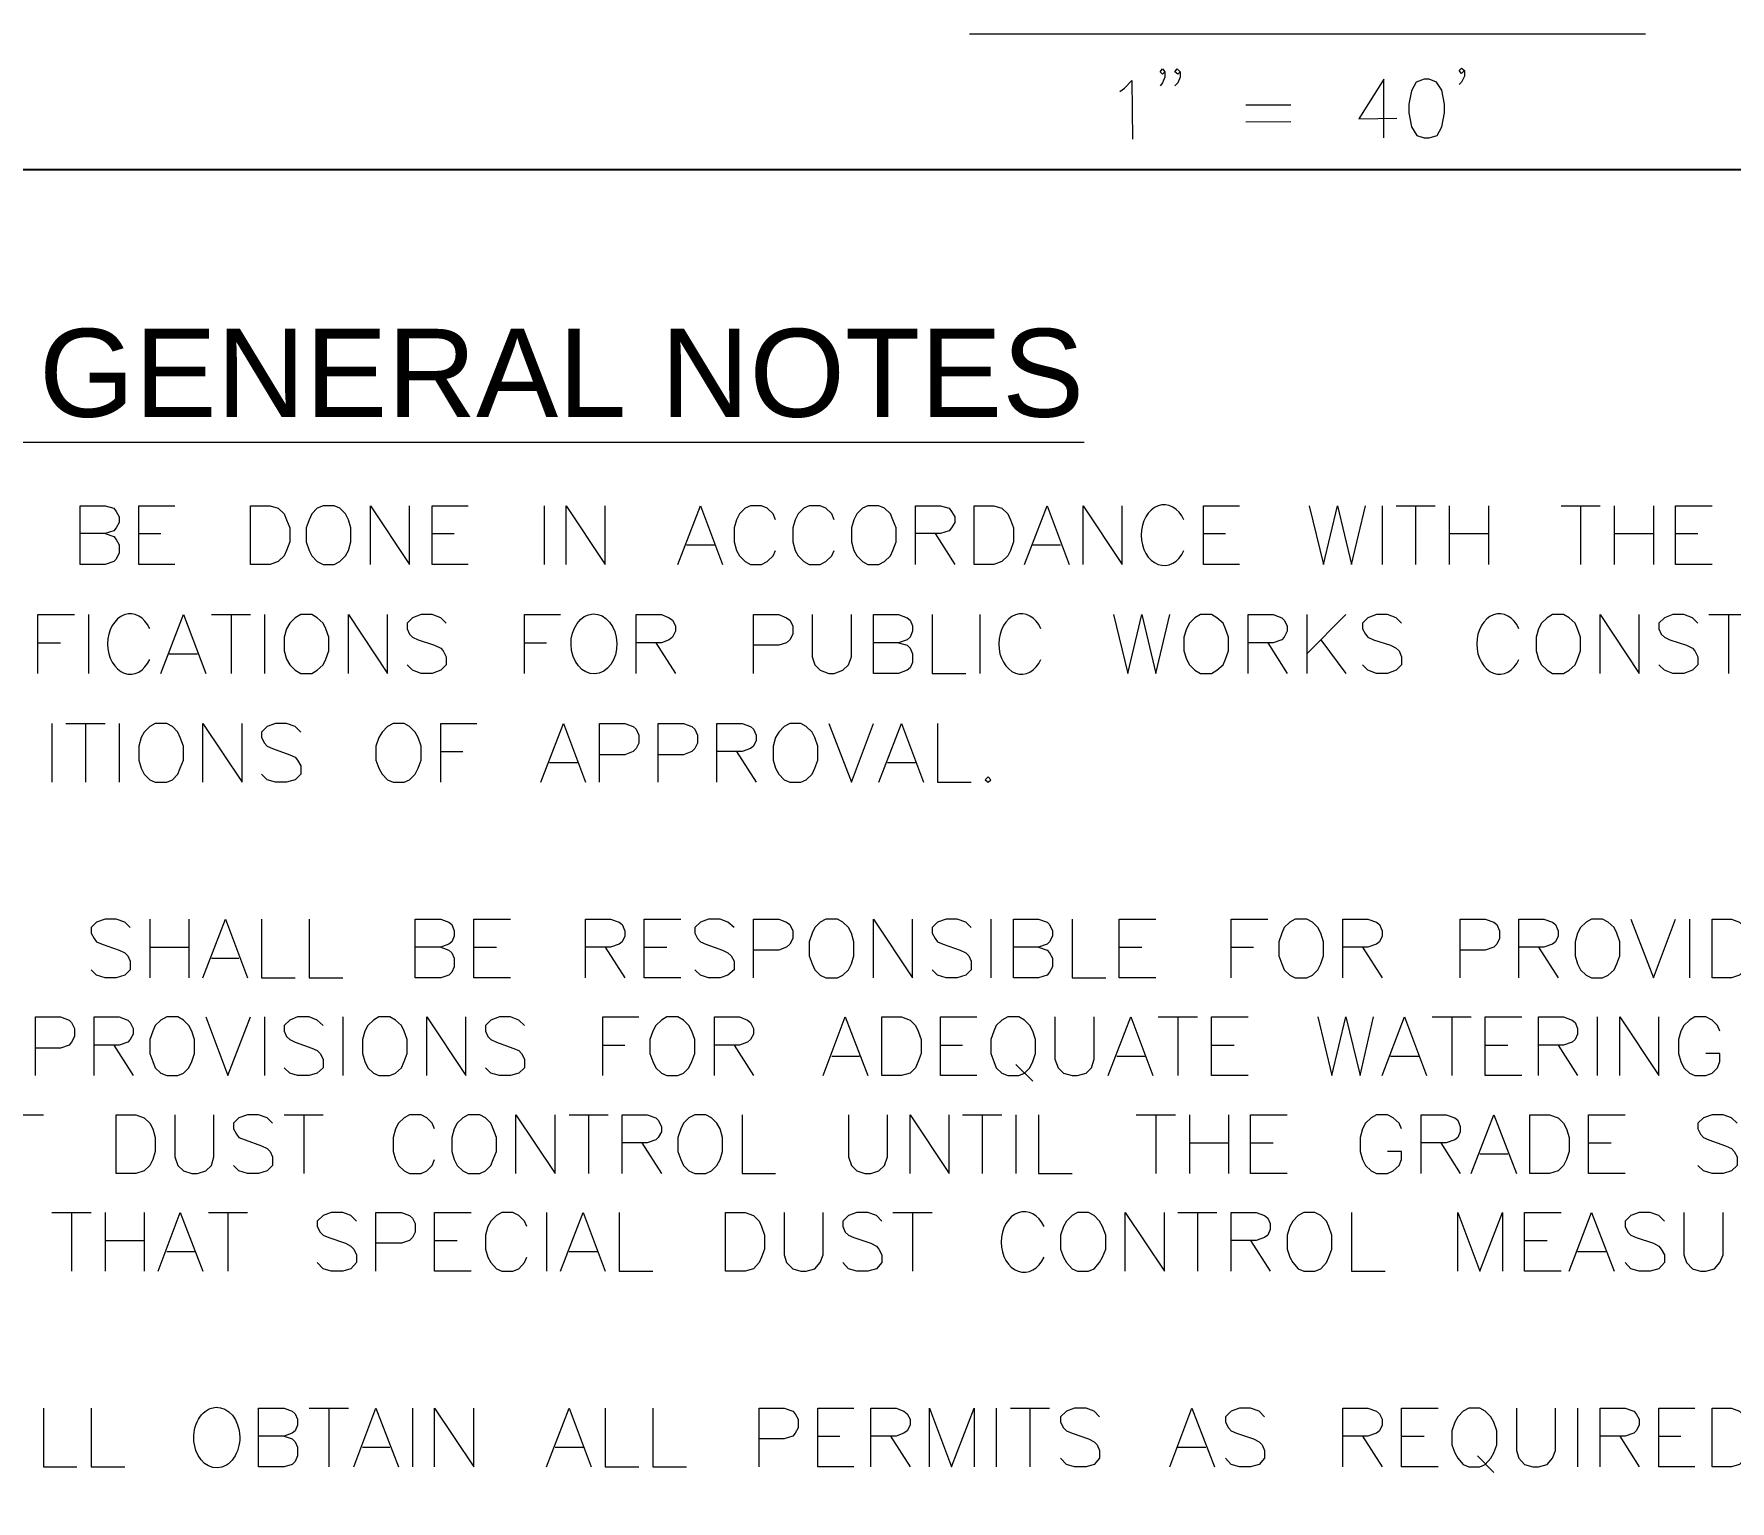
# Model space of a CAD drawing. Header units: millimetres. Extents: x -419 to 20046, y -14642 to 2638.
# Drawn here: x 3711.278 to 3713.591, y 925.466 to 927.467 of the extents above; entities that cross this region are included whole.
import ezdxf

# ---------------------------------------------------------------- set-up
doc = ezdxf.new("R2010")
doc.units = ezdxf.units.MM
for name, color, linetype in [('PDF10_---- NOTES', 7, 'Continuous'), ('PDF10_----TX03', 7, 'Continuous'), ('PDF10_TEXT', 7, 'Continuous'), ('PDF10_VICINITY MAP', 7, 'Continuous')]:
    doc.layers.add(name, color=color, linetype=linetype)
doc.styles.add('PDF Arial', font='arial.ttf')

msp = doc.modelspace()

# ---------------------------------------------------------------- linework, layer by layer
at = {"color": 1}
msp.add_lwpolyline([(3717.4272, 913.7269), (3709.8049, 913.7269), (3709.8049, 927.2815), (3717.4272, 927.2815)], close=True, dxfattribs=at)
at = {"layer": 'PDF10_---- NOTES', "lineweight": 20}
for points in [[(3712.5539, 927.4665), (3713.4757, 927.4665)], [(3709.972, 926.9098), (3712.7106, 926.9098)]]:
    msp.add_lwpolyline(points, dxfattribs=at)
at = {"layer": 'PDF10_----TX03', "lineweight": 20}
for points in [[(3711.3755, 926.7856), (3711.3872, 926.7815), (3711.3905, 926.7773), (3711.3947, 926.7698), (3711.3947, 926.759), (3711.3905, 926.7506), (3711.3872, 926.7473), (3711.3755, 926.7431), (3711.3413, 926.7431), (3711.3413, 926.8231), (3711.3755, 926.8231), (3711.3872, 926.8198), (3711.3905, 926.8156), (3711.3947, 926.8081), (3711.3947, 926.8006), (3711.3905, 926.7931), (3711.3872, 926.789), (3711.3755, 926.7856), (3711.3413, 926.7856)], [(3711.4705, 926.7431), (3711.4213, 926.7431), (3711.4213, 926.8231), (3711.4705, 926.8231)], [(3711.7372, 926.7431), (3711.7372, 926.8231), (3711.7905, 926.7431), (3711.7905, 926.8231)], [(3711.8705, 926.7431), (3711.8214, 926.7431), (3711.8214, 926.8231), (3711.8705, 926.8231)], [(3711.9739, 926.8231), (3711.9739, 926.7431)], [(3712.0039, 926.7431), (3712.0039, 926.8231), (3712.0572, 926.7431), (3712.0572, 926.8231)], [(3712.1564, 926.7431), (3712.1872, 926.8231), (3712.2172, 926.7431)], [(3712.2897, 926.804), (3712.2864, 926.8123), (3712.2781, 926.8198), (3712.2706, 926.8231), (3712.2556, 926.8231), (3712.2481, 926.8198), (3712.2406, 926.8123), (3712.2364, 926.804), (3712.2331, 926.7931), (3712.2331, 926.774), (3712.2364, 926.7623), (3712.2406, 926.7548), (3712.2481, 926.7473), (3712.2556, 926.7431), (3712.2706, 926.7431), (3712.2781, 926.7473), (3712.2864, 926.7548), (3712.2897, 926.7623)], [(3712.3697, 926.804), (3712.3664, 926.8123), (3712.3581, 926.8198), (3712.3506, 926.8231), (3712.3356, 926.8231), (3712.3281, 926.8198), (3712.3206, 926.8123), (3712.3164, 926.804), (3712.3131, 926.7931), (3712.3131, 926.774), (3712.3164, 926.7623), (3712.3206, 926.7548), (3712.3281, 926.7473), (3712.3356, 926.7431), (3712.3506, 926.7431), (3712.3581, 926.7473), (3712.3664, 926.7548), (3712.3697, 926.7623)], [(3712.4806, 926.7431), (3712.4806, 926.8231), (3712.5147, 926.8231), (3712.5264, 926.8198), (3712.5297, 926.8156), (3712.5339, 926.8081), (3712.5339, 926.8006), (3712.5297, 926.7931), (3712.5264, 926.789), (3712.5147, 926.7856), (3712.4806, 926.7856)], [(3712.6289, 926.7431), (3712.6598, 926.8231), (3712.6898, 926.7431)], [(3712.7089, 926.7431), (3712.7089, 926.8231), (3712.7623, 926.7431), (3712.7623, 926.8231)], [(3712.9223, 926.7431), (3712.8731, 926.7431), (3712.8731, 926.8231), (3712.9223, 926.8231)], [(3713.0173, 926.8231), (3713.0365, 926.7431), (3713.0556, 926.8231), (3713.0748, 926.7431), (3713.094, 926.8231)], [(3713.1165, 926.8231), (3713.1165, 926.7431)], [(3713.1356, 926.8231), (3713.189, 926.8231)], [(3713.1623, 926.8231), (3713.1623, 926.7431)], [(3713.2081, 926.8231), (3713.2081, 926.7431)], [(3713.2615, 926.8231), (3713.2615, 926.7431)], [(3713.3606, 926.8231), (3713.414, 926.8231)], [(3713.3873, 926.8231), (3713.3873, 926.7431)], [(3713.4332, 926.8231), (3713.4332, 926.7431)], [(3713.4865, 926.8231), (3713.4865, 926.7431)], [(3713.5665, 926.7431), (3713.5165, 926.7431), (3713.5165, 926.8231), (3713.5665, 926.8231)], [(3711.4213, 926.7856), (3711.4513, 926.7856)], [(3711.8214, 926.7856), (3711.8514, 926.7856)], [(3712.5072, 926.7856), (3712.5339, 926.7431)], [(3712.8731, 926.7856), (3712.9031, 926.7856)], [(3713.2081, 926.7856), (3713.2615, 926.7856)], [(3713.4332, 926.7856), (3713.4865, 926.7856)], [(3713.5165, 926.7856), (3713.5473, 926.7856)], [(3712.168, 926.7698), (3712.2064, 926.7698)], [(3712.6406, 926.7698), (3712.6781, 926.7698)], [(3711.2838, 926.5948), (3711.2838, 926.6748), (3711.3338, 926.6748)], [(3711.353, 926.6748), (3711.353, 926.5948)], [(3711.4513, 926.5948), (3711.4822, 926.6748), (3711.513, 926.5948)], [(3711.5205, 926.6748), (3711.5738, 926.6748)], [(3711.5472, 926.6748), (3711.5472, 926.5948)], [(3711.593, 926.6748), (3711.593, 926.5948)], [(3711.7072, 926.5948), (3711.7072, 926.6748), (3711.7605, 926.5948), (3711.7605, 926.6748)], [(3711.8405, 926.6631), (3711.833, 926.6706), (3711.8214, 926.6748), (3711.8064, 926.6748), (3711.7947, 926.6706), (3711.7872, 926.6631), (3711.7872, 926.6556), (3711.7905, 926.6481), (3711.7947, 926.644), (3711.8022, 926.6406), (3711.8247, 926.6331), (3711.833, 926.629), (3711.8364, 926.6256), (3711.8405, 926.6173), (3711.8405, 926.6065), (3711.833, 926.599), (3711.8214, 926.5948), (3711.8064, 926.5948), (3711.7947, 926.599), (3711.7872, 926.6065)], [(3711.9472, 926.5948), (3711.9472, 926.6748), (3711.9964, 926.6748)], [(3712.0997, 926.5948), (3712.0997, 926.6748), (3712.1339, 926.6748), (3712.1447, 926.6706), (3712.1489, 926.6673), (3712.153, 926.6598), (3712.153, 926.6523), (3712.1489, 926.644), (3712.1447, 926.6406), (3712.1339, 926.6365), (3712.0997, 926.6365)], [(3712.2597, 926.5948), (3712.2597, 926.6748), (3712.2939, 926.6748), (3712.3047, 926.6706), (3712.3089, 926.6673), (3712.3131, 926.6598), (3712.3131, 926.6481), (3712.3089, 926.6406), (3712.3047, 926.6365), (3712.2939, 926.6331), (3712.2597, 926.6331)], [(3712.3397, 926.6748), (3712.3397, 926.6173), (3712.3431, 926.6065), (3712.3506, 926.599), (3712.3622, 926.5948), (3712.3697, 926.5948), (3712.3814, 926.599), (3712.3889, 926.6065), (3712.3931, 926.6173), (3712.3931, 926.6748)], [(3712.4572, 926.6365), (3712.4689, 926.6331), (3712.4731, 926.629), (3712.4764, 926.6215), (3712.4764, 926.6098), (3712.4731, 926.6023), (3712.4689, 926.599), (3712.4572, 926.5948), (3712.4231, 926.5948), (3712.4231, 926.6748), (3712.4572, 926.6748), (3712.4689, 926.6706), (3712.4731, 926.6673), (3712.4764, 926.6598), (3712.4764, 926.6523), (3712.4731, 926.644), (3712.4689, 926.6406), (3712.4572, 926.6365), (3712.4231, 926.6365)], [(3712.5031, 926.6748), (3712.5031, 926.5948), (3712.5489, 926.5948)], [(3712.5681, 926.6748), (3712.5681, 926.5948)], [(3712.7506, 926.6748), (3712.7698, 926.5948), (3712.7889, 926.6748), (3712.8081, 926.5948), (3712.8273, 926.6748)], [(3712.9339, 926.5948), (3712.9339, 926.6748), (3712.9681, 926.6748), (3712.9798, 926.6706), (3712.9831, 926.6673), (3712.9873, 926.6598), (3712.9873, 926.6523), (3712.9831, 926.644), (3712.9798, 926.6406), (3712.9681, 926.6365), (3712.9339, 926.6365)], [(3713.014, 926.6748), (3713.014, 926.5948)], [(3713.0673, 926.6748), (3713.014, 926.6215)], [(3713.1431, 926.6631), (3713.1356, 926.6706), (3713.124, 926.6748), (3713.109, 926.6748), (3713.0973, 926.6706), (3713.0898, 926.6631), (3713.0898, 926.6556), (3713.094, 926.6481), (3713.0973, 926.644), (3713.1048, 926.6406), (3713.1281, 926.6331), (3713.1356, 926.629), (3713.1398, 926.6256), (3713.1431, 926.6173), (3713.1431, 926.6065), (3713.1356, 926.599), (3713.124, 926.5948), (3713.109, 926.5948), (3713.0973, 926.599), (3713.0898, 926.6065)], [(3713.414, 926.5948), (3713.414, 926.6748), (3713.4673, 926.5948), (3713.4673, 926.6748)], [(3713.5473, 926.6631), (3713.5398, 926.6706), (3713.5282, 926.6748), (3713.5132, 926.6748), (3713.5015, 926.6706), (3713.494, 926.6631), (3713.494, 926.6556), (3713.4973, 926.6481), (3713.5015, 926.644), (3713.509, 926.6406), (3713.5315, 926.6331), (3713.5398, 926.629), (3713.5432, 926.6256), (3713.5473, 926.6173), (3713.5473, 926.6065), (3713.5398, 926.599), (3713.5282, 926.5948), (3713.5132, 926.5948), (3713.5015, 926.599), (3713.494, 926.6065)], [(3713.5623, 926.6748), (3713.6157, 926.6748)], [(3713.589, 926.6748), (3713.589, 926.5948)], [(3711.2838, 926.6365), (3711.3146, 926.6365)], [(3711.9472, 926.6365), (3711.9772, 926.6365)], [(3712.1264, 926.6365), (3712.153, 926.5948)], [(3712.9606, 926.6365), (3712.9873, 926.5948)], [(3713.0331, 926.6406), (3713.0673, 926.5948)], [(3711.463, 926.6215), (3711.5013, 926.6215)], [(3711.303, 926.5264), (3711.303, 926.4464)], [(3711.3221, 926.5264), (3711.3755, 926.5264)], [(3711.3488, 926.5264), (3711.3488, 926.4464)], [(3711.3947, 926.5264), (3711.3947, 926.4464)], [(3711.5088, 926.4464), (3711.5088, 926.5264), (3711.5622, 926.4464), (3711.5622, 926.5264)], [(3711.6422, 926.5148), (3711.6347, 926.5223), (3711.623, 926.5264), (3711.608, 926.5264), (3711.5963, 926.5223), (3711.5888, 926.5148), (3711.5888, 926.5073), (3711.593, 926.4998), (3711.5963, 926.4956), (3711.6038, 926.4923), (3711.6272, 926.4839), (3711.6347, 926.4806), (3711.638, 926.4764), (3711.6422, 926.4689), (3711.6422, 926.4573), (3711.6347, 926.4498), (3711.623, 926.4464), (3711.608, 926.4464), (3711.5963, 926.4498), (3711.5888, 926.4573)], [(3711.833, 926.4464), (3711.833, 926.5264), (3711.8822, 926.5264)], [(3711.9697, 926.4464), (3712.0005, 926.5264), (3712.0305, 926.4464)], [(3712.0497, 926.4464), (3712.0497, 926.5264), (3712.0839, 926.5264), (3712.0955, 926.5223), (3712.0997, 926.5189), (3712.103, 926.5106), (3712.103, 926.4998), (3712.0997, 926.4923), (3712.0955, 926.4881), (3712.0839, 926.4839), (3712.0497, 926.4839)], [(3712.1297, 926.4464), (3712.1297, 926.5264), (3712.1639, 926.5264), (3712.1756, 926.5223), (3712.1797, 926.5189), (3712.1831, 926.5106), (3712.1831, 926.4998), (3712.1797, 926.4923), (3712.1756, 926.4881), (3712.1639, 926.4839), (3712.1297, 926.4839)], [(3712.2097, 926.4464), (3712.2097, 926.5264), (3712.2439, 926.5264), (3712.2556, 926.5223), (3712.2597, 926.5189), (3712.2631, 926.5106), (3712.2631, 926.5031), (3712.2597, 926.4956), (3712.2556, 926.4923), (3712.2439, 926.4881), (3712.2097, 926.4881)], [(3712.3622, 926.5264), (3712.3931, 926.4464), (3712.4231, 926.5264)], [(3712.4306, 926.4464), (3712.4614, 926.5264), (3712.4914, 926.4464)], [(3712.5106, 926.5264), (3712.5106, 926.4464), (3712.5564, 926.4464)], [(3711.833, 926.4881), (3711.863, 926.4881)], [(3712.2364, 926.4881), (3712.2631, 926.4464)], [(3711.9814, 926.4731), (3712.0197, 926.4731)], [(3712.4422, 926.4731), (3712.4806, 926.4731)], [(3711.4097, 926.2481), (3711.4022, 926.2556), (3711.3905, 926.2598), (3711.3755, 926.2598), (3711.3638, 926.2556), (3711.3563, 926.2481), (3711.3563, 926.2406), (3711.3605, 926.2331), (3711.3638, 926.2289), (3711.3713, 926.2256), (3711.3947, 926.2173), (3711.4022, 926.2139), (3711.4063, 926.2098), (3711.4097, 926.2023), (3711.4097, 926.1906), (3711.4022, 926.1831), (3711.3905, 926.1798), (3711.3755, 926.1798), (3711.3638, 926.1831), (3711.3563, 926.1906)], [(3711.4363, 926.2598), (3711.4363, 926.1798)], [(3711.4897, 926.2598), (3711.4897, 926.1798)], [(3711.5088, 926.1798), (3711.5397, 926.2598), (3711.5697, 926.1798)], [(3711.5888, 926.2598), (3711.5888, 926.1798), (3711.6347, 926.1798)], [(3711.6538, 926.2598), (3711.6538, 926.1798), (3711.6997, 926.1798)], [(3711.833, 926.2214), (3711.8439, 926.2173), (3711.848, 926.2139), (3711.8514, 926.2064), (3711.8514, 926.1948), (3711.848, 926.1873), (3711.8439, 926.1831), (3711.833, 926.1798), (3711.798, 926.1798), (3711.798, 926.2598), (3711.833, 926.2598), (3711.8439, 926.2556), (3711.848, 926.2523), (3711.8514, 926.2439), (3711.8514, 926.2364), (3711.848, 926.2289), (3711.8439, 926.2256), (3711.833, 926.2214), (3711.798, 926.2214)], [(3711.928, 926.1798), (3711.878, 926.1798), (3711.878, 926.2598), (3711.928, 926.2598)], [(3712.0305, 926.1798), (3712.0305, 926.2598), (3712.0647, 926.2598), (3712.0764, 926.2556), (3712.0805, 926.2523), (3712.0839, 926.2439), (3712.0839, 926.2364), (3712.0805, 926.2289), (3712.0764, 926.2256), (3712.0647, 926.2214), (3712.0305, 926.2214)], [(3712.1605, 926.1798), (3712.1105, 926.1798), (3712.1105, 926.2598), (3712.1605, 926.2598)], [(3712.2331, 926.2481), (3712.2247, 926.2556), (3712.2139, 926.2598), (3712.1981, 926.2598), (3712.1872, 926.2556), (3712.1797, 926.2481), (3712.1797, 926.2406), (3712.1831, 926.2331), (3712.1872, 926.2289), (3712.1947, 926.2256), (3712.2172, 926.2173), (3712.2247, 926.2139), (3712.2289, 926.2098), (3712.2331, 926.2023), (3712.2331, 926.1906), (3712.2247, 926.1831), (3712.2139, 926.1798), (3712.1981, 926.1798), (3712.1872, 926.1831), (3712.1797, 926.1906)], [(3712.2597, 926.1798), (3712.2597, 926.2598), (3712.2939, 926.2598), (3712.3047, 926.2556), (3712.3089, 926.2523), (3712.3131, 926.2439), (3712.3131, 926.2331), (3712.3089, 926.2256), (3712.3047, 926.2214), (3712.2939, 926.2173), (3712.2597, 926.2173)], [(3712.4231, 926.1798), (3712.4231, 926.2598), (3712.4764, 926.1798), (3712.4764, 926.2598)], [(3712.5564, 926.2481), (3712.5489, 926.2556), (3712.5372, 926.2598), (3712.5222, 926.2598), (3712.5106, 926.2556), (3712.5031, 926.2481), (3712.5031, 926.2406), (3712.5072, 926.2331), (3712.5106, 926.2289), (3712.5181, 926.2256), (3712.5414, 926.2173), (3712.5489, 926.2139), (3712.5531, 926.2098), (3712.5564, 926.2023), (3712.5564, 926.1906), (3712.5489, 926.1831), (3712.5372, 926.1798), (3712.5222, 926.1798), (3712.5106, 926.1831), (3712.5031, 926.1906)], [(3712.5831, 926.2598), (3712.5831, 926.1798)], [(3712.6481, 926.2214), (3712.6598, 926.2173), (3712.6631, 926.2139), (3712.6673, 926.2064), (3712.6673, 926.1948), (3712.6631, 926.1873), (3712.6598, 926.1831), (3712.6481, 926.1798), (3712.6139, 926.1798), (3712.6139, 926.2598), (3712.6481, 926.2598), (3712.6598, 926.2556), (3712.6631, 926.2523), (3712.6673, 926.2439), (3712.6673, 926.2364), (3712.6631, 926.2289), (3712.6598, 926.2256), (3712.6481, 926.2214), (3712.6139, 926.2214)], [(3712.6939, 926.2598), (3712.6939, 926.1798), (3712.7398, 926.1798)], [(3712.8081, 926.1798), (3712.7581, 926.1798), (3712.7581, 926.2598), (3712.8081, 926.2598)], [(3712.9106, 926.1798), (3712.9106, 926.2598), (3712.9606, 926.2598)], [(3713.0631, 926.1798), (3713.0631, 926.2598), (3713.0973, 926.2598), (3713.109, 926.2556), (3713.1131, 926.2523), (3713.1165, 926.2439), (3713.1165, 926.2364), (3713.1131, 926.2289), (3713.109, 926.2256), (3713.0973, 926.2214), (3713.0631, 926.2214)], [(3713.2231, 926.1798), (3713.2231, 926.2598), (3713.2573, 926.2598), (3713.269, 926.2556), (3713.2731, 926.2523), (3713.2765, 926.2439), (3713.2765, 926.2331), (3713.2731, 926.2256), (3713.269, 926.2214), (3713.2573, 926.2173), (3713.2231, 926.2173)], [(3713.3031, 926.1798), (3713.3031, 926.2598), (3713.3373, 926.2598), (3713.349, 926.2556), (3713.3531, 926.2523), (3713.3565, 926.2439), (3713.3565, 926.2364), (3713.3531, 926.2289), (3713.349, 926.2256), (3713.3373, 926.2214), (3713.3031, 926.2214)], [(3713.4557, 926.2598), (3713.4865, 926.1798), (3713.5165, 926.2598)], [(3713.5357, 926.2598), (3713.5357, 926.1798)], [(3711.4363, 926.2214), (3711.4897, 926.2214)], [(3711.878, 926.2214), (3711.9089, 926.2214)], [(3712.0572, 926.2214), (3712.0839, 926.1798)], [(3712.1105, 926.2214), (3712.1414, 926.2214)], [(3712.7581, 926.2214), (3712.7889, 926.2214)], [(3712.9106, 926.2214), (3712.9414, 926.2214)], [(3713.0898, 926.2214), (3713.1165, 926.1798)], [(3713.3298, 926.2214), (3713.3565, 926.1798)], [(3711.5205, 926.2064), (3711.558, 926.2064)], [(3711.2805, 926.0464), (3711.2805, 926.1264), (3711.3146, 926.1264), (3711.3263, 926.1222), (3711.3296, 926.1189), (3711.3338, 926.1106), (3711.3338, 926.0997), (3711.3296, 926.0922), (3711.3263, 926.0881), (3711.3146, 926.0839), (3711.2805, 926.0839)], [(3711.3605, 926.0464), (3711.3605, 926.1264), (3711.3947, 926.1264), (3711.4063, 926.1222), (3711.4097, 926.1189), (3711.4138, 926.1106), (3711.4138, 926.1031), (3711.4097, 926.0956), (3711.4063, 926.0922), (3711.3947, 926.0881), (3711.3605, 926.0881)], [(3711.513, 926.1264), (3711.543, 926.0464), (3711.5738, 926.1264)], [(3711.593, 926.1264), (3711.593, 926.0464)], [(3711.673, 926.1147), (3711.6647, 926.1222), (3711.6538, 926.1264), (3711.638, 926.1264), (3711.6272, 926.1222), (3711.6197, 926.1147), (3711.6197, 926.1072), (3711.623, 926.0997), (3711.6272, 926.0956), (3711.6347, 926.0922), (3711.6572, 926.0839), (3711.6647, 926.0806), (3711.6688, 926.0764), (3711.673, 926.0689), (3711.673, 926.0572), (3711.6647, 926.0497), (3711.6538, 926.0464), (3711.638, 926.0464), (3711.6272, 926.0497), (3711.6197, 926.0572)], [(3711.6997, 926.1264), (3711.6997, 926.0464)], [(3711.8139, 926.0464), (3711.8139, 926.1264), (3711.8672, 926.0464), (3711.8672, 926.1264)], [(3711.9472, 926.1147), (3711.9397, 926.1222), (3711.928, 926.1264), (3711.913, 926.1264), (3711.9014, 926.1222), (3711.8939, 926.1147), (3711.8939, 926.1072), (3711.8972, 926.0997), (3711.9014, 926.0956), (3711.9089, 926.0922), (3711.9314, 926.0839), (3711.9397, 926.0806), (3711.943, 926.0764), (3711.9472, 926.0689), (3711.9472, 926.0572), (3711.9397, 926.0497), (3711.928, 926.0464), (3711.913, 926.0464), (3711.9014, 926.0497), (3711.8939, 926.0572)], [(3712.0539, 926.0464), (3712.0539, 926.1264), (3712.103, 926.1264)], [(3712.2064, 926.0464), (3712.2064, 926.1264), (3712.2406, 926.1264), (3712.2514, 926.1222), (3712.2556, 926.1189), (3712.2597, 926.1106), (3712.2597, 926.1031), (3712.2556, 926.0956), (3712.2514, 926.0922), (3712.2406, 926.0881), (3712.2064, 926.0881)], [(3712.3547, 926.0464), (3712.3847, 926.1264), (3712.4156, 926.0464)], [(3712.5639, 926.0464), (3712.5147, 926.0464), (3712.5147, 926.1264), (3712.5639, 926.1264)], [(3712.6706, 926.1264), (3712.6706, 926.0689), (3712.6748, 926.0572), (3712.6823, 926.0497), (3712.6939, 926.0464), (3712.7014, 926.0464), (3712.7131, 926.0497), (3712.7206, 926.0572), (3712.7239, 926.0689), (3712.7239, 926.1264)], [(3712.7431, 926.0464), (3712.7739, 926.1264), (3712.8039, 926.0464)], [(3712.8114, 926.1264), (3712.8648, 926.1264)], [(3712.8381, 926.1264), (3712.8381, 926.0464)], [(3712.9339, 926.0464), (3712.8839, 926.0464), (3712.8839, 926.1264), (3712.9339, 926.1264)], [(3713.029, 926.1264), (3713.0481, 926.0464), (3713.0673, 926.1264), (3713.0865, 926.0464), (3713.1048, 926.1264)], [(3713.1165, 926.0464), (3713.1473, 926.1264), (3713.1773, 926.0464)], [(3713.1848, 926.1264), (3713.2381, 926.1264)], [(3713.2115, 926.1264), (3713.2115, 926.0464)], [(3713.3073, 926.0464), (3713.2573, 926.0464), (3713.2573, 926.1264), (3713.3073, 926.1264)], [(3713.3298, 926.0464), (3713.3298, 926.1264), (3713.364, 926.1264), (3713.3756, 926.1222), (3713.3798, 926.1189), (3713.3831, 926.1106), (3713.3831, 926.1031), (3713.3798, 926.0956), (3713.3756, 926.0922), (3713.364, 926.0881), (3713.3298, 926.0881)], [(3713.4098, 926.1264), (3713.4098, 926.0464)], [(3713.4407, 926.0464), (3713.4407, 926.1264), (3713.494, 926.0464), (3713.494, 926.1264)], [(3713.5773, 926.1072), (3713.574, 926.1147), (3713.5665, 926.1222), (3713.5582, 926.1264), (3713.5432, 926.1264), (3713.5357, 926.1222), (3713.5282, 926.1147), (3713.524, 926.1072), (3713.5207, 926.0956), (3713.5207, 926.0764), (3713.524, 926.0656), (3713.5282, 926.0572), (3713.5357, 926.0497), (3713.5432, 926.0464), (3713.5582, 926.0464), (3713.5665, 926.0497), (3713.574, 926.0572), (3713.5773, 926.0656), (3713.5773, 926.0764), (3713.5582, 926.0764)], [(3711.3872, 926.0881), (3711.4138, 926.0464)], [(3712.0539, 926.0881), (3712.0839, 926.0881)], [(3712.2331, 926.0881), (3712.2597, 926.0464)], [(3712.3664, 926.0731), (3712.4039, 926.0731)], [(3712.5147, 926.0881), (3712.5447, 926.0881)], [(3712.7548, 926.0731), (3712.7931, 926.0731)], [(3712.8839, 926.0881), (3712.9148, 926.0881)], [(3713.1281, 926.0731), (3713.1665, 926.0731)], [(3713.2573, 926.0881), (3713.2881, 926.0881)], [(3713.3565, 926.0881), (3713.3831, 926.0464)], [(3712.6173, 926.0614), (3712.6406, 926.0389)], [(3711.2421, 925.9131), (3711.2421, 925.9931), (3711.2913, 925.9931)], [(3711.4705, 925.9931), (3711.4705, 925.9356), (3711.4747, 925.9239), (3711.4822, 925.9164), (3711.4938, 925.9131), (3711.5013, 925.9131), (3711.513, 925.9164), (3711.5205, 925.9239), (3711.5238, 925.9356), (3711.5238, 925.9931)], [(3711.6038, 925.9814), (3711.5963, 925.9889), (3711.5847, 925.9931), (3711.5697, 925.9931), (3711.558, 925.9889), (3711.5505, 925.9814), (3711.5505, 925.9739), (3711.5547, 925.9664), (3711.558, 925.9622), (3711.5663, 925.9589), (3711.5888, 925.9506), (3711.5963, 925.9472), (3711.6005, 925.9431), (3711.6038, 925.9356), (3711.6038, 925.9239), (3711.5963, 925.9164), (3711.5847, 925.9131), (3711.5697, 925.9131), (3711.558, 925.9164), (3711.5505, 925.9239)], [(3711.6197, 925.9931), (3711.673, 925.9931)], [(3711.6463, 925.9931), (3711.6463, 925.9131)], [(3711.8247, 925.9739), (3711.8214, 925.9814), (3711.8139, 925.9889), (3711.8064, 925.9931), (3711.7905, 925.9931), (3711.783, 925.9889), (3711.7755, 925.9814), (3711.7714, 925.9739), (3711.768, 925.9622), (3711.768, 925.9431), (3711.7714, 925.9322), (3711.7755, 925.9239), (3711.783, 925.9164), (3711.7905, 925.9131), (3711.8064, 925.9131), (3711.8139, 925.9164), (3711.8214, 925.9239), (3711.8247, 925.9322)], [(3711.9355, 925.9131), (3711.9355, 925.9931), (3711.9889, 925.9131), (3711.9889, 925.9931)], [(3712.008, 925.9931), (3712.0614, 925.9931)], [(3712.0347, 925.9931), (3712.0347, 925.9131)], [(3712.0805, 925.9131), (3712.0805, 925.9931), (3712.1147, 925.9931), (3712.1264, 925.9889), (3712.1297, 925.9856), (3712.1339, 925.9772), (3712.1339, 925.9697), (3712.1297, 925.9622), (3712.1264, 925.9589), (3712.1147, 925.9547), (3712.0805, 925.9547)], [(3712.2439, 925.9931), (3712.2439, 925.9131), (3712.2897, 925.9131)], [(3712.3889, 925.9931), (3712.3889, 925.9356), (3712.3931, 925.9239), (3712.4006, 925.9164), (3712.4114, 925.9131), (3712.4197, 925.9131), (3712.4306, 925.9164), (3712.4381, 925.9239), (3712.4422, 925.9356), (3712.4422, 925.9931)], [(3712.4731, 925.9131), (3712.4731, 925.9931), (3712.5264, 925.9131), (3712.5264, 925.9931)], [(3712.5447, 925.9931), (3712.5981, 925.9931)], [(3712.5714, 925.9931), (3712.5714, 925.9131)], [(3712.6173, 925.9931), (3712.6173, 925.9131)], [(3712.6481, 925.9931), (3712.6481, 925.9131), (3712.6939, 925.9131)], [(3712.7814, 925.9931), (3712.8348, 925.9931)], [(3712.8081, 925.9931), (3712.8081, 925.9131)], [(3712.8539, 925.9931), (3712.8539, 925.9131)], [(3712.9073, 925.9931), (3712.9073, 925.9131)], [(3712.9873, 925.9131), (3712.9373, 925.9131), (3712.9373, 925.9931), (3712.9873, 925.9931)], [(3713.1431, 925.9739), (3713.1398, 925.9814), (3713.1315, 925.9889), (3713.124, 925.9931), (3713.109, 925.9931), (3713.1015, 925.9889), (3713.094, 925.9814), (3713.0898, 925.9739), (3713.0865, 925.9622), (3713.0865, 925.9431), (3713.0898, 925.9322), (3713.094, 925.9239), (3713.1015, 925.9164), (3713.109, 925.9131), (3713.124, 925.9131), (3713.1315, 925.9164), (3713.1398, 925.9239), (3713.1431, 925.9322), (3713.1431, 925.9431), (3713.124, 925.9431)], [(3713.1698, 925.9131), (3713.1698, 925.9931), (3713.204, 925.9931), (3713.2156, 925.9889), (3713.2198, 925.9856), (3713.2231, 925.9772), (3713.2231, 925.9697), (3713.2198, 925.9622), (3713.2156, 925.9589), (3713.204, 925.9547), (3713.1698, 925.9547)], [(3713.2381, 925.9131), (3713.269, 925.9931), (3713.2998, 925.9131)], [(3713.4482, 925.9131), (3713.3981, 925.9131), (3713.3981, 925.9931), (3713.4482, 925.9931)], [(3713.6007, 925.9814), (3713.5932, 925.9889), (3713.5815, 925.9931), (3713.5665, 925.9931), (3713.5548, 925.9889), (3713.5473, 925.9814), (3713.5473, 925.9739), (3713.5507, 925.9664), (3713.5548, 925.9622), (3713.5623, 925.9589), (3713.5848, 925.9506), (3713.5932, 925.9472), (3713.5965, 925.9431), (3713.6007, 925.9356), (3713.6007, 925.9239), (3713.5932, 925.9164), (3713.5815, 925.9131), (3713.5665, 925.9131), (3713.5548, 925.9164), (3713.5473, 925.9239)], [(3712.1072, 925.9547), (3712.1339, 925.9131)], [(3712.8539, 925.9547), (3712.9073, 925.9547)], [(3712.9373, 925.9547), (3712.9681, 925.9547)], [(3713.1965, 925.9547), (3713.2231, 925.9131)], [(3713.3981, 925.9547), (3713.429, 925.9547)], [(3713.2498, 925.9397), (3713.2881, 925.9397)], [(3711.303, 925.8597), (3711.3563, 925.8597)], [(3711.3296, 925.8597), (3711.3296, 925.7797)], [(3711.3755, 925.8597), (3711.3755, 925.7797)], [(3711.4288, 925.8597), (3711.4288, 925.7797)], [(3711.448, 925.7797), (3711.478, 925.8597), (3711.5088, 925.7797)], [(3711.5163, 925.8597), (3711.5697, 925.8597)], [(3711.543, 925.8597), (3711.543, 925.7797)], [(3711.718, 925.8481), (3711.7105, 925.8556), (3711.6997, 925.8597), (3711.6838, 925.8597), (3711.673, 925.8556), (3711.6647, 925.8481), (3711.6647, 925.8406), (3711.6688, 925.8331), (3711.673, 925.8289), (3711.6805, 925.8256), (3711.703, 925.8181), (3711.7105, 925.8139), (3711.7147, 925.8097), (3711.718, 925.8022), (3711.718, 925.7914), (3711.7105, 925.7831), (3711.6997, 925.7797), (3711.6838, 925.7797), (3711.673, 925.7831), (3711.6647, 925.7914)], [(3711.7447, 925.7797), (3711.7447, 925.8597), (3711.7797, 925.8597), (3711.7905, 925.8556), (3711.7947, 925.8522), (3711.798, 925.8447), (3711.798, 925.8331), (3711.7947, 925.8256), (3711.7905, 925.8214), (3711.7797, 925.8181), (3711.7447, 925.8181)], [(3711.8747, 925.7797), (3711.8247, 925.7797), (3711.8247, 925.8597), (3711.8747, 925.8597)], [(3711.9505, 925.8406), (3711.9472, 925.8481), (3711.9397, 925.8556), (3711.9314, 925.8597), (3711.9164, 925.8597), (3711.9089, 925.8556), (3711.9014, 925.8481), (3711.8972, 925.8406), (3711.8939, 925.8289), (3711.8939, 925.8097), (3711.8972, 925.7989), (3711.9014, 925.7914), (3711.9089, 925.7831), (3711.9164, 925.7797), (3711.9314, 925.7797), (3711.9397, 925.7831), (3711.9472, 925.7914), (3711.9505, 925.7989)], [(3711.9772, 925.8597), (3711.9772, 925.7797)], [(3711.9964, 925.7797), (3712.0272, 925.8597), (3712.0572, 925.7797)], [(3712.0764, 925.8597), (3712.0764, 925.7797), (3712.1222, 925.7797)], [(3712.3014, 925.8597), (3712.3014, 925.8022), (3712.3047, 925.7914), (3712.3131, 925.7831), (3712.3239, 925.7797), (3712.3314, 925.7797), (3712.3431, 925.7831), (3712.3506, 925.7914), (3712.3547, 925.8022), (3712.3547, 925.8597)], [(3712.4347, 925.8481), (3712.4272, 925.8556), (3712.4156, 925.8597), (3712.4006, 925.8597), (3712.3889, 925.8556), (3712.3814, 925.8481), (3712.3814, 925.8406), (3712.3847, 925.8331), (3712.3889, 925.8289), (3712.3964, 925.8256), (3712.4197, 925.8181), (3712.4272, 925.8139), (3712.4306, 925.8097), (3712.4347, 925.8022), (3712.4347, 925.7914), (3712.4272, 925.7831), (3712.4156, 925.7797), (3712.4006, 925.7797), (3712.3889, 925.7831), (3712.3814, 925.7914)], [(3712.4497, 925.8597), (3712.5031, 925.8597)], [(3712.4764, 925.8597), (3712.4764, 925.7797)], [(3712.7664, 925.7797), (3712.7664, 925.8597), (3712.8198, 925.7797), (3712.8198, 925.8597)], [(3712.8381, 925.8597), (3712.8914, 925.8597)], [(3712.8648, 925.8597), (3712.8648, 925.7797)], [(3712.9106, 925.7797), (3712.9106, 925.8597), (3712.9448, 925.8597), (3712.9564, 925.8556), (3712.9606, 925.8522), (3712.9639, 925.8447), (3712.9639, 925.8364), (3712.9606, 925.8289), (3712.9564, 925.8256), (3712.9448, 925.8214), (3712.9106, 925.8214)], [(3713.0748, 925.8597), (3713.0748, 925.7797), (3713.1206, 925.7797)], [(3713.2198, 925.7797), (3713.2198, 925.8597), (3713.2498, 925.7797), (3713.2806, 925.8597), (3713.2806, 925.7797)], [(3713.3606, 925.7797), (3713.3106, 925.7797), (3713.3106, 925.8597), (3713.3606, 925.8597)], [(3713.3715, 925.7797), (3713.4023, 925.8597), (3713.4332, 925.7797)], [(3713.5015, 925.8481), (3713.494, 925.8556), (3713.4823, 925.8597), (3713.4673, 925.8597), (3713.4557, 925.8556), (3713.4482, 925.8481), (3713.4482, 925.8406), (3713.4515, 925.8331), (3713.4557, 925.8289), (3713.4632, 925.8256), (3713.4865, 925.8181), (3713.494, 925.8139), (3713.4973, 925.8097), (3713.5015, 925.8022), (3713.5015, 925.7914), (3713.494, 925.7831), (3713.4823, 925.7797), (3713.4673, 925.7797), (3713.4557, 925.7831), (3713.4482, 925.7914)], [(3713.5282, 925.8597), (3713.5282, 925.8022), (3713.5315, 925.7914), (3713.5398, 925.7831), (3713.5507, 925.7797), (3713.5582, 925.7797), (3713.5698, 925.7831), (3713.5773, 925.7914), (3713.5815, 925.8022), (3713.5815, 925.8597)], [(3711.3755, 925.8214), (3711.4288, 925.8214)], [(3711.8247, 925.8214), (3711.8555, 925.8214)], [(3712.9373, 925.8214), (3712.9639, 925.7797)], [(3713.3106, 925.8214), (3713.3415, 925.8214)], [(3711.4597, 925.8064), (3711.4972, 925.8064)], [(3712.008, 925.8064), (3712.0464, 925.8064)], [(3713.3831, 925.8064), (3713.4215, 925.8064)], [(3711.2913, 925.593), (3711.2913, 925.513), (3711.3371, 925.513)], [(3711.3563, 925.593), (3711.3563, 925.513), (3711.4022, 925.513)], [(3711.6197, 925.5547), (3711.6305, 925.5514), (3711.6347, 925.5472), (3711.638, 925.5397), (3711.638, 925.528), (3711.6347, 925.5205), (3711.6305, 925.5164), (3711.6197, 925.513), (3711.5847, 925.513), (3711.5847, 925.593), (3711.6197, 925.593), (3711.6305, 925.5889), (3711.6347, 925.5855), (3711.638, 925.578), (3711.638, 925.5697), (3711.6347, 925.5622), (3711.6305, 925.5589), (3711.6197, 925.5547), (3711.5847, 925.5547)], [(3711.6538, 925.593), (3711.7072, 925.593)], [(3711.6805, 925.593), (3711.6805, 925.513)], [(3711.7147, 925.513), (3711.7447, 925.593), (3711.7755, 925.513)], [(3711.7947, 925.593), (3711.7947, 925.513)], [(3711.8247, 925.513), (3711.8247, 925.593), (3711.878, 925.513), (3711.878, 925.593)], [(3711.9772, 925.513), (3712.008, 925.593), (3712.038, 925.513)], [(3712.0572, 925.593), (3712.0572, 925.513), (3712.103, 925.513)], [(3712.1222, 925.593), (3712.1222, 925.513), (3712.168, 925.513)], [(3712.2672, 925.513), (3712.2672, 925.593), (3712.3014, 925.593), (3712.3131, 925.5889), (3712.3164, 925.5855), (3712.3206, 925.578), (3712.3206, 925.5664), (3712.3164, 925.5589), (3712.3131, 925.5547), (3712.3014, 925.5514), (3712.2672, 925.5514)], [(3712.3964, 925.513), (3712.3472, 925.513), (3712.3472, 925.593), (3712.3964, 925.593)], [(3712.4197, 925.513), (3712.4197, 925.593), (3712.4539, 925.593), (3712.4647, 925.5889), (3712.4689, 925.5855), (3712.4731, 925.578), (3712.4731, 925.5697), (3712.4689, 925.5622), (3712.4647, 925.5589), (3712.4539, 925.5547), (3712.4197, 925.5547)], [(3712.4997, 925.513), (3712.4997, 925.593), (3712.5297, 925.513), (3712.5606, 925.593), (3712.5606, 925.513)], [(3712.5906, 925.593), (3712.5906, 925.513)], [(3712.6098, 925.593), (3712.6631, 925.593)], [(3712.6364, 925.593), (3712.6364, 925.513)], [(3712.7314, 925.5814), (3712.7239, 925.5889), (3712.7131, 925.593), (3712.6973, 925.593), (3712.6864, 925.5889), (3712.6781, 925.5814), (3712.6781, 925.5739), (3712.6823, 925.5664), (3712.6864, 925.5622), (3712.6939, 925.5589), (3712.7164, 925.5514), (3712.7239, 925.5472), (3712.7281, 925.543), (3712.7314, 925.5355), (3712.7314, 925.5247), (3712.7239, 925.5164), (3712.7131, 925.513), (3712.6973, 925.513), (3712.6864, 925.5164), (3712.6781, 925.5247)], [(3712.8273, 925.513), (3712.8573, 925.593), (3712.8881, 925.513)], [(3712.9564, 925.5814), (3712.9489, 925.5889), (3712.9373, 925.593), (3712.9223, 925.593), (3712.9106, 925.5889), (3712.9031, 925.5814), (3712.9031, 925.5739), (3712.9073, 925.5664), (3712.9106, 925.5622), (3712.9181, 925.5589), (3712.9414, 925.5514), (3712.9489, 925.5472), (3712.9531, 925.543), (3712.9564, 925.5355), (3712.9564, 925.5247), (3712.9489, 925.5164), (3712.9373, 925.513), (3712.9223, 925.513), (3712.9106, 925.5164), (3712.9031, 925.5247)], [(3713.0631, 925.513), (3713.0631, 925.593), (3713.0973, 925.593), (3713.109, 925.5889), (3713.1131, 925.5855), (3713.1165, 925.578), (3713.1165, 925.5697), (3713.1131, 925.5622), (3713.109, 925.5589), (3713.0973, 925.5547), (3713.0631, 925.5547)], [(3713.1931, 925.513), (3713.1431, 925.513), (3713.1431, 925.593), (3713.1931, 925.593)], [(3713.2998, 925.593), (3713.2998, 925.5355), (3713.3031, 925.5247), (3713.3106, 925.5164), (3713.3223, 925.513), (3713.3298, 925.513), (3713.3415, 925.5164), (3713.349, 925.5247), (3713.3531, 925.5355), (3713.3531, 925.593)], [(3713.3831, 925.593), (3713.3831, 925.513)], [(3713.414, 925.513), (3713.414, 925.593), (3713.4482, 925.593), (3713.4598, 925.5889), (3713.4632, 925.5855), (3713.4673, 925.578), (3713.4673, 925.5697), (3713.4632, 925.5622), (3713.4598, 925.5589), (3713.4482, 925.5547), (3713.414, 925.5547)], [(3713.5432, 925.513), (3713.494, 925.513), (3713.494, 925.593), (3713.5432, 925.593)], [(3711.7263, 925.5397), (3711.7639, 925.5397)], [(3711.9889, 925.5397), (3712.0272, 925.5397)], [(3712.3472, 925.5547), (3712.3772, 925.5547)], [(3712.4464, 925.5547), (3712.4731, 925.513)], [(3712.8381, 925.5397), (3712.8764, 925.5397)], [(3713.0898, 925.5547), (3713.1165, 925.513)], [(3713.1431, 925.5547), (3713.174, 925.5547)], [(3713.4407, 925.5547), (3713.4673, 925.513)], [(3713.494, 925.5547), (3713.524, 925.5547)], [(3713.2465, 925.528), (3713.269, 925.5055)]]:
    msp.add_lwpolyline(points, dxfattribs=at)
for points in [[(3711.5738, 926.7431), (3711.5738, 926.8231), (3711.6005, 926.8231), (3711.6113, 926.8198), (3711.6197, 926.8123), (3711.623, 926.804), (3711.6272, 926.7931), (3711.6272, 926.774), (3711.623, 926.7623), (3711.6197, 926.7548), (3711.6113, 926.7473), (3711.6005, 926.7431)], [(3711.673, 926.8231), (3711.6647, 926.8198), (3711.6572, 926.8123), (3711.6538, 926.804), (3711.6497, 926.7931), (3711.6497, 926.774), (3711.6538, 926.7623), (3711.6572, 926.7548), (3711.6647, 926.7473), (3711.673, 926.7431), (3711.688, 926.7431), (3711.6955, 926.7473), (3711.703, 926.7548), (3711.7072, 926.7623), (3711.7105, 926.774), (3711.7105, 926.7931), (3711.7072, 926.804), (3711.703, 926.8123), (3711.6955, 926.8198), (3711.688, 926.8231)], [(3712.4156, 926.8231), (3712.4081, 926.8198), (3712.4006, 926.8123), (3712.3964, 926.804), (3712.3931, 926.7931), (3712.3931, 926.774), (3712.3964, 926.7623), (3712.4006, 926.7548), (3712.4081, 926.7473), (3712.4156, 926.7431), (3712.4306, 926.7431), (3712.4381, 926.7473), (3712.4464, 926.7548), (3712.4497, 926.7623), (3712.4539, 926.774), (3712.4539, 926.7931), (3712.4497, 926.804), (3712.4464, 926.8123), (3712.4381, 926.8198), (3712.4306, 926.8231)], [(3712.5606, 926.7431), (3712.5606, 926.8231), (3712.5872, 926.8231), (3712.5981, 926.8198), (3712.6064, 926.8123), (3712.6098, 926.804), (3712.6139, 926.7931), (3712.6139, 926.774), (3712.6098, 926.7623), (3712.6064, 926.7548), (3712.5981, 926.7473), (3712.5872, 926.7431)], [(3711.6422, 926.6748), (3711.6347, 926.6706), (3711.6272, 926.6631), (3711.623, 926.6556), (3711.6197, 926.644), (3711.6197, 926.6256), (3711.623, 926.614), (3711.6272, 926.6065), (3711.6347, 926.599), (3711.6422, 926.5948), (3711.6572, 926.5948), (3711.6647, 926.599), (3711.673, 926.6065), (3711.6763, 926.614), (3711.6805, 926.6256), (3711.6805, 926.644), (3711.6763, 926.6556), (3711.673, 926.6631), (3711.6647, 926.6706), (3711.6572, 926.6748)], [(3712.8689, 926.6748), (3712.8614, 926.6706), (3712.8539, 926.6631), (3712.8498, 926.6556), (3712.8464, 926.644), (3712.8464, 926.6256), (3712.8498, 926.614), (3712.8539, 926.6065), (3712.8614, 926.599), (3712.8689, 926.5948), (3712.8839, 926.5948), (3712.8914, 926.599), (3712.8998, 926.6065), (3712.9031, 926.614), (3712.9073, 926.6256), (3712.9073, 926.644), (3712.9031, 926.6556), (3712.8998, 926.6631), (3712.8914, 926.6706), (3712.8839, 926.6748)], [(3713.349, 926.6748), (3713.3415, 926.6706), (3713.334, 926.6631), (3713.3298, 926.6556), (3713.3265, 926.644), (3713.3265, 926.6256), (3713.3298, 926.614), (3713.334, 926.6065), (3713.3415, 926.599), (3713.349, 926.5948), (3713.364, 926.5948), (3713.3715, 926.599), (3713.3798, 926.6065), (3713.3831, 926.614), (3713.3873, 926.6256), (3713.3873, 926.644), (3713.3831, 926.6556), (3713.3798, 926.6631), (3713.3715, 926.6706), (3713.364, 926.6748)], [(3711.4438, 926.5264), (3711.4363, 926.5223), (3711.4288, 926.5148), (3711.4247, 926.5073), (3711.4213, 926.4956), (3711.4213, 926.4764), (3711.4247, 926.4656), (3711.4288, 926.4573), (3711.4363, 926.4498), (3711.4438, 926.4464), (3711.4597, 926.4464), (3711.4672, 926.4498), (3711.4747, 926.4573), (3711.478, 926.4656), (3711.4822, 926.4764), (3711.4822, 926.4956), (3711.478, 926.5073), (3711.4747, 926.5148), (3711.4672, 926.5223), (3711.4597, 926.5264)], [(3711.768, 926.5264), (3711.7605, 926.5223), (3711.753, 926.5148), (3711.7488, 926.5073), (3711.7447, 926.4956), (3711.7447, 926.4764), (3711.7488, 926.4656), (3711.753, 926.4573), (3711.7605, 926.4498), (3711.768, 926.4464), (3711.783, 926.4464), (3711.7905, 926.4498), (3711.798, 926.4573), (3711.8022, 926.4656), (3711.8064, 926.4764), (3711.8064, 926.4956), (3711.8022, 926.5073), (3711.798, 926.5148), (3711.7905, 926.5223), (3711.783, 926.5264)], [(3712.3089, 926.5264), (3712.3014, 926.5223), (3712.2939, 926.5148), (3712.2897, 926.5073), (3712.2864, 926.4956), (3712.2864, 926.4764), (3712.2897, 926.4656), (3712.2939, 926.4573), (3712.3014, 926.4498), (3712.3089, 926.4464), (3712.3239, 926.4464), (3712.3314, 926.4498), (3712.3397, 926.4573), (3712.3431, 926.4656), (3712.3472, 926.4764), (3712.3472, 926.4956), (3712.3431, 926.5073), (3712.3397, 926.5148), (3712.3314, 926.5223), (3712.3239, 926.5264)], [(3712.5797, 926.4539), (3712.5756, 926.4498), (3712.5797, 926.4464), (3712.5831, 926.4498)], [(3712.3581, 926.2598), (3712.3506, 926.2556), (3712.3431, 926.2481), (3712.3397, 926.2406), (3712.3356, 926.2289), (3712.3356, 926.2098), (3712.3397, 926.1989), (3712.3431, 926.1906), (3712.3506, 926.1831), (3712.3581, 926.1798), (3712.3739, 926.1798), (3712.3814, 926.1831), (3712.3889, 926.1906), (3712.3931, 926.1989), (3712.3964, 926.2098), (3712.3964, 926.2289), (3712.3931, 926.2406), (3712.3889, 926.2481), (3712.3814, 926.2556), (3712.3739, 926.2598)], [(3712.9981, 926.2598), (3712.9906, 926.2556), (3712.9831, 926.2481), (3712.9798, 926.2406), (3712.9756, 926.2289), (3712.9756, 926.2098), (3712.9798, 926.1989), (3712.9831, 926.1906), (3712.9906, 926.1831), (3712.9981, 926.1798), (3713.014, 926.1798), (3713.0215, 926.1831), (3713.029, 926.1906), (3713.0331, 926.1989), (3713.0365, 926.2098), (3713.0365, 926.2289), (3713.0331, 926.2406), (3713.029, 926.2481), (3713.0215, 926.2556), (3713.014, 926.2598)], [(3713.4023, 926.2598), (3713.3948, 926.2556), (3713.3873, 926.2481), (3713.3831, 926.2406), (3713.3798, 926.2289), (3713.3798, 926.2098), (3713.3831, 926.1989), (3713.3873, 926.1906), (3713.3948, 926.1831), (3713.4023, 926.1798), (3713.4173, 926.1798), (3713.4248, 926.1831), (3713.4332, 926.1906), (3713.4365, 926.1989), (3713.4407, 926.2098), (3713.4407, 926.2289), (3713.4365, 926.2406), (3713.4332, 926.2481), (3713.4248, 926.2556), (3713.4173, 926.2598)], [(3713.5665, 926.1798), (3713.5665, 926.2598), (3713.5932, 926.2598), (3713.604, 926.2556), (3713.6115, 926.2481), (3713.6157, 926.2406), (3713.6198, 926.2289), (3713.6198, 926.2098), (3713.6157, 926.1989), (3713.6115, 926.1906), (3713.604, 926.1831), (3713.5932, 926.1798)], [(3711.4597, 926.1264), (3711.4513, 926.1222), (3711.4438, 926.1147), (3711.4405, 926.1072), (3711.4363, 926.0956), (3711.4363, 926.0764), (3711.4405, 926.0656), (3711.4438, 926.0572), (3711.4513, 926.0497), (3711.4597, 926.0464), (3711.4747, 926.0464), (3711.4822, 926.0497), (3711.4897, 926.0572), (3711.4938, 926.0656), (3711.4972, 926.0764), (3711.4972, 926.0956), (3711.4938, 926.1072), (3711.4897, 926.1147), (3711.4822, 926.1222), (3711.4747, 926.1264)], [(3711.7488, 926.1264), (3711.7413, 926.1222), (3711.7338, 926.1147), (3711.7297, 926.1072), (3711.7263, 926.0956), (3711.7263, 926.0764), (3711.7297, 926.0656), (3711.7338, 926.0572), (3711.7413, 926.0497), (3711.7488, 926.0464), (3711.7639, 926.0464), (3711.7714, 926.0497), (3711.7797, 926.0572), (3711.783, 926.0656), (3711.7872, 926.0764), (3711.7872, 926.0956), (3711.783, 926.1072), (3711.7797, 926.1147), (3711.7714, 926.1222), (3711.7639, 926.1264)], [(3712.1414, 926.1264), (3712.1339, 926.1222), (3712.1264, 926.1147), (3712.1222, 926.1072), (3712.118, 926.0956), (3712.118, 926.0764), (3712.1222, 926.0656), (3712.1264, 926.0572), (3712.1339, 926.0497), (3712.1414, 926.0464), (3712.1564, 926.0464), (3712.1639, 926.0497), (3712.1714, 926.0572), (3712.1756, 926.0656), (3712.1797, 926.0764), (3712.1797, 926.0956), (3712.1756, 926.1072), (3712.1714, 926.1147), (3712.1639, 926.1222), (3712.1564, 926.1264)], [(3712.4347, 926.0464), (3712.4347, 926.1264), (3712.4614, 926.1264), (3712.4731, 926.1222), (3712.4806, 926.1147), (3712.4839, 926.1072), (3712.4881, 926.0956), (3712.4881, 926.0764), (3712.4839, 926.0656), (3712.4806, 926.0572), (3712.4731, 926.0497), (3712.4614, 926.0464)], [(3712.6064, 926.1264), (3712.5981, 926.1222), (3712.5906, 926.1147), (3712.5872, 926.1072), (3712.5831, 926.0956), (3712.5831, 926.0764), (3712.5872, 926.0656), (3712.5906, 926.0572), (3712.5981, 926.0497), (3712.6064, 926.0464), (3712.6214, 926.0464), (3712.6289, 926.0497), (3712.6364, 926.0572), (3712.6406, 926.0656), (3712.6439, 926.0764), (3712.6439, 926.0956), (3712.6406, 926.1072), (3712.6364, 926.1147), (3712.6289, 926.1222), (3712.6214, 926.1264)], [(3711.3905, 925.9131), (3711.3905, 925.9931), (3711.4172, 925.9931), (3711.4288, 925.9889), (3711.4363, 925.9814), (3711.4405, 925.9739), (3711.4438, 925.9622), (3711.4438, 925.9431), (3711.4405, 925.9322), (3711.4363, 925.9239), (3711.4288, 925.9164), (3711.4172, 925.9131)], [(3711.8705, 925.9931), (3711.863, 925.9889), (3711.8555, 925.9814), (3711.8514, 925.9739), (3711.848, 925.9622), (3711.848, 925.9431), (3711.8514, 925.9322), (3711.8555, 925.9239), (3711.863, 925.9164), (3711.8705, 925.9131), (3711.8864, 925.9131), (3711.8939, 925.9164), (3711.9014, 925.9239), (3711.9047, 925.9322), (3711.9089, 925.9431), (3711.9089, 925.9622), (3711.9047, 925.9739), (3711.9014, 925.9814), (3711.8939, 925.9889), (3711.8864, 925.9931)], [(3712.1797, 925.9931), (3712.1714, 925.9889), (3712.1639, 925.9814), (3712.1605, 925.9739), (3712.1564, 925.9622), (3712.1564, 925.9431), (3712.1605, 925.9322), (3712.1639, 925.9239), (3712.1714, 925.9164), (3712.1797, 925.9131), (3712.1947, 925.9131), (3712.2022, 925.9164), (3712.2097, 925.9239), (3712.2139, 925.9322), (3712.2172, 925.9431), (3712.2172, 925.9622), (3712.2139, 925.9739), (3712.2097, 925.9814), (3712.2022, 925.9889), (3712.1947, 925.9931)], [(3713.3181, 925.9131), (3713.3181, 925.9931), (3713.3448, 925.9931), (3713.3565, 925.9889), (3713.364, 925.9814), (3713.3681, 925.9739), (3713.3715, 925.9622), (3713.3715, 925.9431), (3713.3681, 925.9322), (3713.364, 925.9239), (3713.3565, 925.9164), (3713.3448, 925.9131)], [(3712.2214, 925.7797), (3712.2214, 925.8597), (3712.2481, 925.8597), (3712.2597, 925.8556), (3712.2672, 925.8481), (3712.2706, 925.8406), (3712.2747, 925.8289), (3712.2747, 925.8097), (3712.2706, 925.7989), (3712.2672, 925.7914), (3712.2597, 925.7831), (3712.2481, 925.7797)], [(3712.7014, 925.8597), (3712.6939, 925.8556), (3712.6864, 925.8481), (3712.6823, 925.8406), (3712.6781, 925.8289), (3712.6781, 925.8097), (3712.6823, 925.7989), (3712.6864, 925.7914), (3712.6939, 925.7831), (3712.7014, 925.7797), (3712.7164, 925.7797), (3712.7239, 925.7831), (3712.7314, 925.7914), (3712.7356, 925.7989), (3712.7398, 925.8097), (3712.7398, 925.8289), (3712.7356, 925.8406), (3712.7314, 925.8481), (3712.7239, 925.8556), (3712.7164, 925.8597)], [(3713.0098, 925.8597), (3713.0023, 925.8556), (3712.9948, 925.8481), (3712.9906, 925.8406), (3712.9873, 925.8289), (3712.9873, 925.8097), (3712.9906, 925.7989), (3712.9948, 925.7914), (3713.0023, 925.7831), (3713.0098, 925.7797), (3713.0248, 925.7797), (3713.0331, 925.7831), (3713.0406, 925.7914), (3713.044, 925.7989), (3713.0481, 925.8097), (3713.0481, 925.8289), (3713.044, 925.8406), (3713.0406, 925.8481), (3713.0331, 925.8556), (3713.0248, 925.8597)], [(3713.2348, 925.593), (3713.2273, 925.5889), (3713.2198, 925.5814), (3713.2156, 925.5739), (3713.2115, 925.5622), (3713.2115, 925.543), (3713.2156, 925.5322), (3713.2198, 925.5247), (3713.2273, 925.5164), (3713.2348, 925.513), (3713.2498, 925.513), (3713.2573, 925.5164), (3713.2648, 925.5247), (3713.269, 925.5322), (3713.2731, 925.543), (3713.2731, 925.5622), (3713.269, 925.5739), (3713.2648, 925.5814), (3713.2573, 925.5889), (3713.2498, 925.593)], [(3713.5665, 925.513), (3713.5665, 925.593), (3713.5932, 925.593), (3713.604, 925.5889), (3713.6115, 925.5814), (3713.6157, 925.5739), (3713.6198, 925.5622), (3713.6198, 925.543), (3713.6157, 925.5322), (3713.6115, 925.5247), (3713.604, 925.5164), (3713.5932, 925.513)]]:
    msp.add_lwpolyline(points, close=True, dxfattribs=at)
for centre, major_axis, ratio, start_param, end_param in [((3712.8194, 926.7832), (-0.0001, 0.0413), 0.759566, 5.237794, 10.462736), ((3711.4097, 926.6348), (-0.0001, 0.0412), 0.748452, 5.238942, 10.461447), ((3712.042, 926.6349), (-0.0006, 0.0409), 0.765279, 0.214426, 6.497611), ((3712.6248, 926.6348), (-0.0001, 0.0412), 0.748452, 5.238942, 10.461447), ((3713.2765, 926.6348), (-0.0001, 0.0412), 0.748452, 5.238942, 10.461447), ((3712.6286, 925.8196), (0.0003, 0.0413), 0.758892, 5.250474, 10.474903), ((3711.5277, 925.5529), (0.0002, 0.0413), 0.758932, 0.235965, 6.51915)]:
    msp.add_ellipse(centre, major_axis=major_axis, ratio=ratio, start_param=start_param, end_param=end_param, dxfattribs=at)
at = {"layer": 'PDF10_VICINITY MAP', "lineweight": 20}
for points in [[(3712.8206, 927.4149), (3712.8173, 927.4115), (3712.8139, 927.4149), (3712.8173, 927.419), (3712.8206, 927.4149), (3712.8206, 927.4074), (3712.8173, 927.3999), (3712.8139, 927.3957)], [(3712.8414, 927.4149), (3712.8381, 927.4115), (3712.8339, 927.4149), (3712.8373, 927.419), (3712.8414, 927.4149), (3712.8414, 927.4074), (3712.8381, 927.3999), (3712.8339, 927.3957)], [(3713.229, 927.4165), (3713.2248, 927.4124), (3713.2215, 927.4165), (3713.2248, 927.4199), (3713.229, 927.4165), (3713.229, 927.409), (3713.2248, 927.4007), (3713.2215, 927.3974)], [(3712.7589, 927.3882), (3712.7656, 927.3924), (3712.7756, 927.4032), (3712.7764, 927.3232)], [(3713.119, 927.3248), (3713.119, 927.4049), (3713.0848, 927.3507), (3713.1365, 927.3515)], [(3712.9306, 927.3698), (3712.9923, 927.3698)], [(3712.9306, 927.3465), (3712.9923, 927.3473)]]:
    msp.add_lwpolyline(points, dxfattribs=at)
msp.add_lwpolyline([(3713.174, 927.4049), (3713.1631, 927.4007), (3713.1565, 927.389), (3713.1531, 927.3707), (3713.1531, 927.359), (3713.1565, 927.3398), (3713.164, 927.3282), (3713.174, 927.3248), (3713.1806, 927.3248), (3713.1915, 927.3282), (3713.1981, 927.3398), (3713.2015, 927.359), (3713.2015, 927.3707), (3713.1981, 927.3899), (3713.1906, 927.4007), (3713.1806, 927.4049)], close=True, dxfattribs=at)

# ---------------------------------------------------------------- texts
at = {"layer": 'PDF10_TEXT', "insert": (3709.972, 926.9428), "char_height": 0.119999, "attachment_point": 7, "style": 'PDF Arial'}
msp.add_mtext('GRADING PLAN GENERAL NOTES', dxfattribs=at)

doc.saveas('drawing.dxf')
